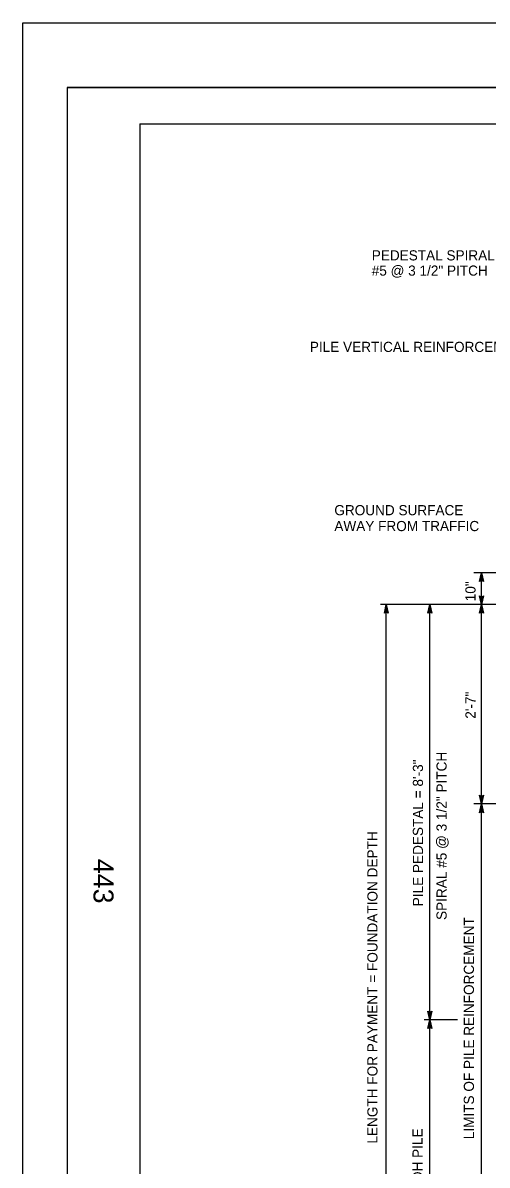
# Model space of a CAD drawing. Extents: x -894 to 866, y -476 to 714.
# Drawn here: x -894 to -574, y -73 to 714 of the extents above; entities that cross this region are included whole.
import ezdxf

# ---------------------------------------------------------------- set-up
doc = ezdxf.new("R2010")
doc.units = 0
for name, color, linetype in [('10 Sheet Format', 7, 'Continuous'), ('56 Stage 3 Anno', 7, 'Continuous'), ('57 Undefined', 7, 'Continuous')]:
    doc.layers.add(name, color=color, linetype=linetype)

msp = doc.modelspace()

# ---------------------------------------------------------------- linework, layer by layer
at = {"layer": '10 Sheet Format'}
for p, q in [((-863.46, 668.96), (-863.46, -431.04)), ((-863.46, 668.96), (836.55, 668.96)), ((-813.45, 643.96), (811.55, 643.96)), ((-813.45, 643.96), (-813.45, -406.04))]:
    msp.add_line(p, q, dxfattribs=at)
for points in [[(-894.04, 713.56), (865.96, 713.56), (865.96, -476.44), (-894.04, -476.44)], [(-863.46, -431.04), (836.55, -431.04), (836.55, 668.96), (-863.46, 668.96)]]:
    msp.add_lwpolyline(points, close=True, dxfattribs=at)
at = {"layer": '56 Stage 3 Anno'}
for p, q in [((-457.62, 334.71), (-583.11, 334.71)), ((-579.28, 328.71), (-577.94, 334.71)), ((-578.92, 328.93), (-577.94, 333.33)), ((-578.56, 329.16), (-577.94, 331.95)), ((-578.21, 329.34), (-577.94, 330.57)), ((-577.94, 312.9), (-577.94, 334.71)), ((-577.94, 334.71), (-577.94, 334.71)), ((-577.94, 334.71), (-576.61, 328.71)), ((-577.94, 331.95), (-577.31, 329.13)), ((-577.94, 330.57), (-577.67, 329.36)), ((-577.93, 333.32), (-576.96, 328.95)), ((-577.94, 329.51), (-579.28, 328.71)), ((-579.28, 328.71), (-579.28, 328.71)), ((-576.61, 328.71), (-577.94, 329.51)), ((-576.61, 328.71), (-576.61, 328.71)), ((-577.94, 312.9), (-579.27, 318.9)), ((-579.27, 318.9), (-579.27, 318.9)), ((-579.27, 318.9), (-577.94, 318.1)), ((-577.94, 314.3), (-578.91, 318.67)), ((-577.93, 315.67), (-578.56, 318.49)), ((-577.93, 317.05), (-578.2, 318.26)), ((-577.94, 318.1), (-576.6, 318.9)), ((-576.6, 318.9), (-577.94, 312.9)), ((-576.95, 318.69), (-577.94, 314.28)), ((-577.31, 318.45), (-577.93, 315.67)), ((-577.66, 318.28), (-577.93, 317.05)), ((-576.6, 318.9), (-576.6, 318.9)), ((-500.38, 312.9), (-647.54, 312.9)), ((-644.89, 306.9), (-643.55, 312.9)), ((-643.55, 307.7), (-644.89, 306.9)), ((-644.89, 306.9), (-644.89, 306.9)), ((-644.53, 307.12), (-643.55, 311.52)), ((-644.17, 307.35), (-643.55, 310.14)), ((-643.82, 307.53), (-643.55, 308.76)), ((-643.55, 312.9), (-643.55, 312.9)), ((-643.55, 312.9), (-642.22, 306.9)), ((-643.55, -107.66), (-643.55, 312.9)), ((-643.55, 310.14), (-642.92, 307.32)), ((-643.55, 308.76), (-643.28, 307.55)), ((-642.22, 306.9), (-643.55, 307.7)), ((-643.54, 311.51), (-642.57, 307.14)), ((-642.22, 306.9), (-642.22, 306.9)), ((-614.89, 306.9), (-613.55, 312.9)), ((-613.55, 307.7), (-614.89, 306.9)), ((-614.89, 306.9), (-614.89, 306.9)), ((-614.53, 307.12), (-613.55, 311.52)), ((-614.17, 307.35), (-613.55, 310.14)), ((-613.82, 307.53), (-613.55, 308.76)), ((-613.55, 26.9), (-613.55, 312.9)), ((-613.55, 312.9), (-613.55, 312.9)), ((-613.55, 312.9), (-612.22, 306.9)), ((-613.55, 310.14), (-612.92, 307.32)), ((-613.55, 308.76), (-613.28, 307.55)), ((-612.22, 306.9), (-613.55, 307.7)), ((-613.54, 311.51), (-612.57, 307.14)), ((-612.22, 306.9), (-612.22, 306.9)), ((-579.27, 306.9), (-577.94, 312.9)), ((-577.94, 307.7), (-579.27, 306.9)), ((-579.27, 306.9), (-579.27, 306.9)), ((-578.92, 307.12), (-577.94, 311.52)), ((-578.56, 307.35), (-577.94, 310.14)), ((-578.21, 307.53), (-577.94, 308.76)), ((-577.94, 197.27), (-577.94, 312.9)), ((-577.94, 312.9), (-577.94, 312.9)), ((-577.94, 312.9), (-576.61, 306.9)), ((-577.94, 312.9), (-577.94, 312.9)), ((-577.94, 310.14), (-577.31, 307.32)), ((-577.94, 308.76), (-577.67, 307.55)), ((-576.61, 306.9), (-577.94, 307.7)), ((-577.93, 311.51), (-576.96, 307.14)), ((-576.61, 306.9), (-576.61, 306.9)), ((-577.94, 175.56), (-577.94, 197.27)), ((-577.94, 175.56), (-579.27, 181.56)), ((-579.27, 181.56), (-579.27, 181.56)), ((-579.27, 181.56), (-577.94, 180.76)), ((-577.94, 176.95), (-578.91, 181.32)), ((-577.93, 178.32), (-578.56, 181.15)), ((-577.94, 180.76), (-576.6, 181.56)), ((-576.6, 181.56), (-577.94, 175.56)), ((-576.95, 181.34), (-577.94, 176.94)), ((-577.31, 181.11), (-577.93, 178.32)), ((-576.6, 181.56), (-576.6, 181.56)), ((-500.38, 175.56), (-583.11, 175.56)), ((-579.27, 169.56), (-577.94, 175.56)), ((-578.92, 169.77), (-577.94, 174.18)), ((-577.93, 179.7), (-578.2, 180.91)), ((-577.94, 175.56), (-577.94, 175.56)), ((-577.94, 175.56), (-577.94, 175.56)), ((-577.94, 175.56), (-576.61, 169.56)), ((-577.94, -109.02), (-577.94, 175.56)), ((-577.66, 180.93), (-577.93, 179.7)), ((-577.93, 174.17), (-576.96, 169.79)), ((-577.94, 170.36), (-579.27, 169.56)), ((-579.27, 169.56), (-579.27, 169.56)), ((-578.56, 170.01), (-577.94, 172.79)), ((-578.21, 170.18), (-577.94, 171.41)), ((-577.94, 172.79), (-577.31, 169.97)), ((-577.94, 171.41), (-577.67, 170.2)), ((-576.61, 169.56), (-577.94, 170.36)), ((-576.61, 169.56), (-576.61, 169.56)), ((-613.55, 26.9), (-614.88, 32.9)), ((-614.88, 32.9), (-614.88, 32.9)), ((-614.88, 32.9), (-613.55, 32.1)), ((-613.55, 28.3), (-614.52, 32.67)), ((-613.54, 29.67), (-614.17, 32.49)), ((-613.54, 31.05), (-613.81, 32.26)), ((-613.55, 32.1), (-612.21, 32.9)), ((-612.21, 32.9), (-613.55, 26.9)), ((-612.56, 32.69), (-613.55, 28.28)), ((-612.92, 32.45), (-613.54, 29.67)), ((-613.27, 32.28), (-613.54, 31.05)), ((-612.21, 32.9), (-612.21, 32.9)), ((-594.55, 26.9), (-617.55, 26.9)), ((-614.89, 20.9), (-613.55, 26.9)), ((-614.53, 21.12), (-613.55, 25.52)), ((-614.17, 21.35), (-613.55, 24.14)), ((-613.55, 26.9), (-613.55, 26.9)), ((-613.55, 26.9), (-613.55, 26.9)), ((-613.55, 26.9), (-612.22, 20.9)), ((-613.55, -108.36), (-613.55, 26.9)), ((-613.55, 24.14), (-612.92, 21.32)), ((-613.54, 25.51), (-612.57, 21.14)), ((-613.55, 21.7), (-614.89, 20.9)), ((-614.89, 20.9), (-614.89, 20.9)), ((-613.82, 21.53), (-613.55, 22.76)), ((-613.55, 22.76), (-613.28, 21.55)), ((-612.22, 20.9), (-613.55, 21.7)), ((-612.22, 20.9), (-612.22, 20.9))]:
    msp.add_line(p, q, dxfattribs=at)

# ---------------------------------------------------------------- texts
at = {"layer": '10 Sheet Format'}
msp.add_text('443', height=13.779, rotation=270, dxfattribs=at).set_placement((-845.33, 137.77))
at = {"layer": '57 Undefined'}
for s, p in [('PEDESTAL SPIRAL Reinf', (-653.56, 549.93)), ('#5 @ 3 1/2" PITCH', (-653.56, 539.43)), ('PILE VERTICAL REINFORCEMENT', (-696.22, 486.89)), ('GROUND SURFACE', (-679.34, 374.42)), ('AWAY FROM TRAFFIC', (-679.34, 363.49))]:
    msp.add_text(s, height=7, dxfattribs=at).set_placement(p)
for s, p in [('10"', (-582.03, 315.18)), ('2\'-7"', (-582.03, 234.28)), ('PILE PEDESTAL = 8\'-3"', (-618.23, 105.09)), ('SPIRAL #5 @ 3 1/2" PITCH', (-601.95, 95.69)), ('LENGTH FOR PAYMENT = FOUNDATION DEPTH', (-649.6, -58.34)), ('LIMITS OF PILE REINFORCEMENT', (-583.1, -55.34)), ('CIDH PILE', (-618.5, -93.67))]:
    msp.add_text(s, height=7, rotation=90, dxfattribs=at).set_placement(p)

doc.saveas('drawing.dxf')
